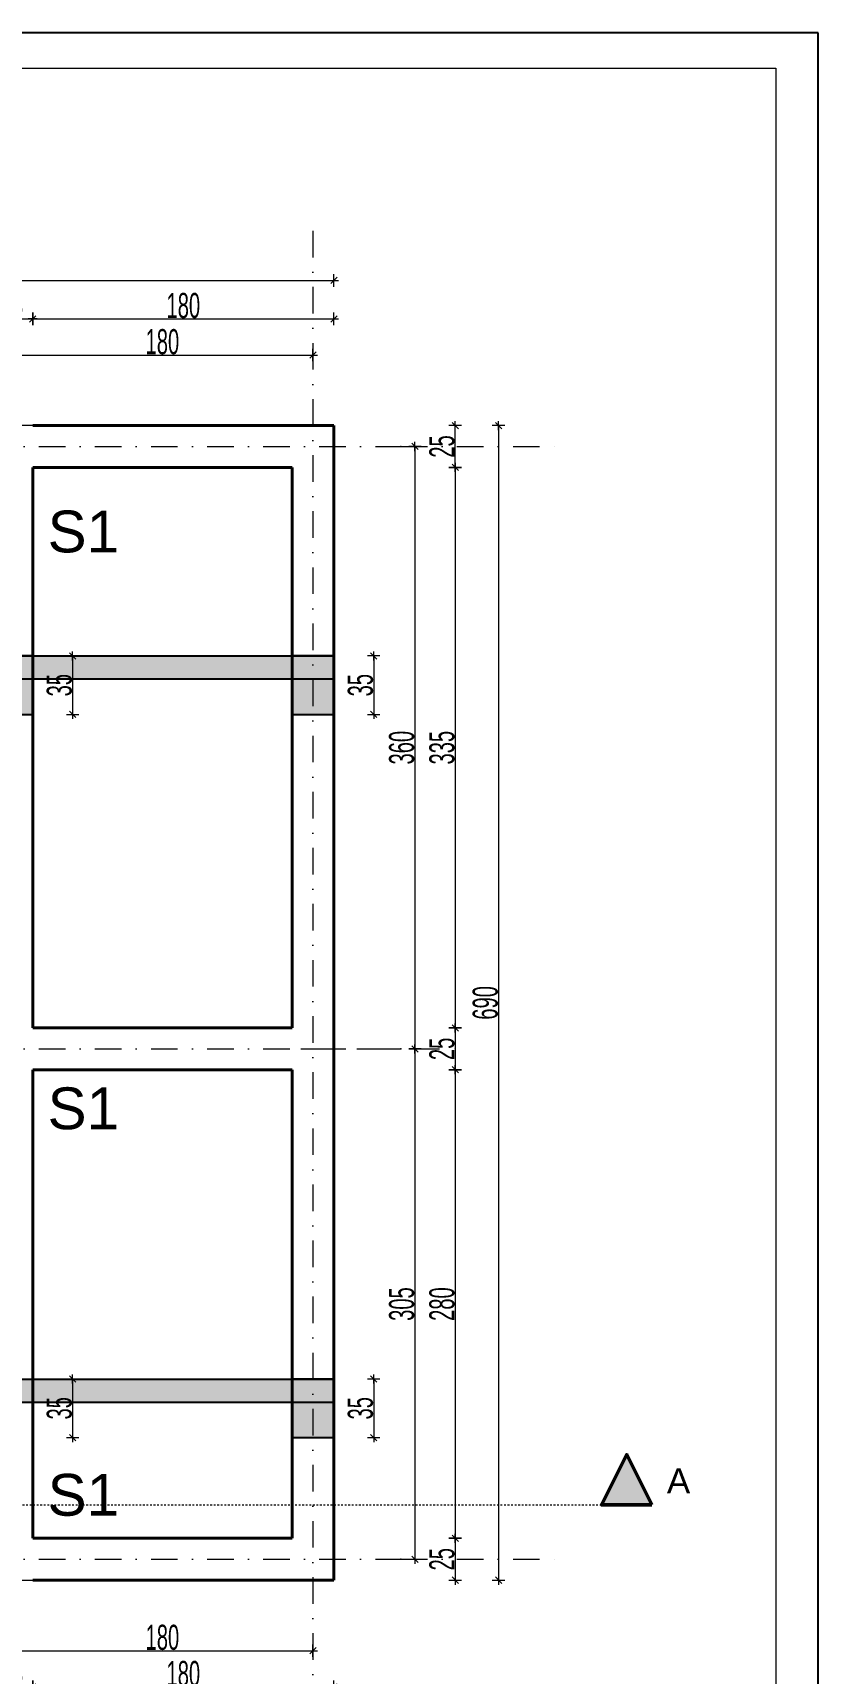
# Model space of a CAD drawing. Extents: x 1230 to 178568, y -18317 to 36108.
# Drawn here: x 122467 to 127162, y -13270 to -3467 of the extents above; entities that cross this region are included whole.
import ezdxf

# ---------------------------------------------------------------- set-up
doc = ezdxf.new("R2010")
doc.units = 0
doc.header["$LTSCALE"] = 5
doc.header["$MEASUREMENT"] = 0
for name, pattern in [('- Двойно прекъснати линии', [1093.611073, 529.166651, -211.666656, 141.111112, -211.666656]), ('- Прекъснати линия', [423.333333, 211.666667, -211.666667]), ('Dot & Dashed', [670.277762, 317.5, -176.388889, 0, -176.388874])]:
    doc.linetypes.add(name, pattern=pattern)
for name, color, linetype in [('1 _ Плочи - Основни.Structural - Bearing', 7, 'Continuous'), ('4 _ - Фрагмент - Чертежи.2D Elements', 7, 'Continuous'), ('6 _ - Конструктивни оси.Dimensioning', 7, 'Continuous'), ('7 _ - Основни елементи.2D Elements', 7, 'Continuous'), ('Marker - Section', 7, 'Continuous'), ('Structural - Bearing', 7, 'Continuous'), ('TEXT', 7, 'Continuous')]:
    doc.layers.add(name, color=color, linetype=linetype)
doc.layers.add('dimenzija', color=7, linetype='Continuous', lineweight=13)
doc.layers.add('OSKI', color=7, linetype='Continuous', lineweight=20, true_color=0x156a84)
doc.styles.add('GENERATED_STYLE_3', font='GOTHIC.TTF')
doc.styles.add('MACCSWISS', font='MCSWIS.TTF', dxfattribs={"height": 25})
doc.styles.add('PLATEIA', font='CGSAPPS.shx', dxfattribs={"width": 0.6})
doc.dimstyles.new('50', dxfattribs={"dimtxt": 150, "dimasz": 0.5, "dimexe": 0.18, "dimexo": 0.0625, "dimgap": 4, "dimtad": 1, "dimdec": 0, "dimlfac": 0.1, "dimzin": 12, "dimdsep": 46, "dimtxsty": 'PLATEIA', "dimblk": 'A$C321216CB', "dimcen": 0.09, "dimse1": 1, "dimse2": 1, "dimclrd": 256, "dimclrt": 256, "dimadec": 3, "dimazin": 0, "dimtfac": 1, "dimtdec": 0, "dimtix": 1, "dimtmove": 2, "dimatfit": 3, "dimldrblk": 'A$C321216CB', "dimfxl": 1, "dimtolj": 1, "dimtzin": 0, "dimlwd": -1, "dimarcsym": 0})

# ---------------------------------------------------------------- blocks, each defined once
blk = doc.blocks.new('A$C321216CB')
for p, q in [((-54, 0), (54, 0)), ((-38, -38), (38, 38)), ((0, -75), (0, 75))]:
    blk.add_line(p, q)
blk = doc.blocks.new('*D139')
at = {"layer": 'Defpoints', "color": 0, "ltscale": 50, "transparency": 16777216}
for p in [(122466.6, -5176.6), (122216.6, -5814.3), (122466.6, -5814.3)]:
    blk.add_point(p, dxfattribs=at)
at = {"layer": 'dimenzija', "ltscale": 50, "transparency": 16777216}
blk.add_line((122217.1, -5176.6), (122466.1, -5176.6), dxfattribs=at)
at = {"layer": 'dimenzija', "ltscale": 50, "transparency": 16777216, "xscale": 0.5, "yscale": 0.5, "zscale": 0.5, "rotation": 180}
blk.add_blockref('A$C321216CB', (122216.6, -5176.6), dxfattribs=at)
at = {"layer": 'dimenzija', "ltscale": 50, "transparency": 16777216, "xscale": 0.5, "yscale": 0.5, "zscale": 0.5}
blk.add_blockref('A$C321216CB', (122466.6, -5176.6), dxfattribs=at)
at = {"layer": 'dimenzija', "ltscale": 50, "transparency": 16777216, "insert": (122341.6, -5097.6), "char_height": 150, "attachment_point": 5, "style": 'PLATEIA'}
blk.add_mtext('\\A1;25', dxfattribs=at)
blk = doc.blocks.new('*D140')
at = {"layer": 'Defpoints', "color": 0, "ltscale": 50, "transparency": 16777216}
for p in [(124266.6, -4947.2), (109967.1, -5814.3), (124266.6, -5814.3)]:
    blk.add_point(p, dxfattribs=at)
at = {"layer": 'dimenzija', "ltscale": 50, "transparency": 16777216}
blk.add_line((109967.6, -4947.2), (124266.1, -4947.2), dxfattribs=at)
at = {"layer": 'dimenzija', "ltscale": 50, "transparency": 16777216, "xscale": 0.5, "yscale": 0.5, "zscale": 0.5, "rotation": 180}
blk.add_blockref('A$C321216CB', (109967.1, -4947.2), dxfattribs=at)
at = {"layer": 'dimenzija', "ltscale": 50, "transparency": 16777216, "xscale": 0.5, "yscale": 0.5, "zscale": 0.5}
blk.add_blockref('A$C321216CB', (124266.6, -4947.2), dxfattribs=at)
at = {"layer": 'dimenzija', "ltscale": 50, "transparency": 16777216, "insert": (117116.8, -4868.2), "char_height": 150, "attachment_point": 5, "style": 'PLATEIA'}
blk.add_mtext('\\A1;1430', dxfattribs=at)
blk = doc.blocks.new('*D150')
at = {"layer": 'Defpoints', "color": 0, "ltscale": 50, "transparency": 16777216}
for p in [(122216.6, -12714.3), (122466.6, -12714.3), (122466.6, -13352)]:
    blk.add_point(p, dxfattribs=at)
at = {"layer": 'dimenzija', "ltscale": 50, "transparency": 16777216}
blk.add_line((122217.1, -13352), (122466.1, -13352), dxfattribs=at)
at = {"layer": 'dimenzija', "ltscale": 50, "transparency": 16777216, "xscale": 0.5, "yscale": 0.5, "zscale": 0.5, "rotation": 180}
blk.add_blockref('A$C321216CB', (122216.6, -13352), dxfattribs=at)
at = {"layer": 'dimenzija', "ltscale": 50, "transparency": 16777216, "xscale": 0.5, "yscale": 0.5, "zscale": 0.5}
blk.add_blockref('A$C321216CB', (122466.6, -13352), dxfattribs=at)
at = {"layer": 'dimenzija', "ltscale": 50, "transparency": 16777216, "insert": (122341.6, -13273), "char_height": 150, "attachment_point": 5, "style": 'PLATEIA'}
blk.add_mtext('\\A1;25', dxfattribs=at)
blk = doc.blocks.new('*D151')
at = {"layer": 'Defpoints', "color": 0, "ltscale": 50, "transparency": 16777216}
for p in [(109966.6, -12589.3), (124266.6, -12714.3), (124266.6, -13581.5)]:
    blk.add_point(p, dxfattribs=at)
at = {"layer": 'dimenzija', "ltscale": 50, "transparency": 16777216}
blk.add_line((109967.1, -13581.5), (124266.1, -13581.5), dxfattribs=at)
at = {"layer": 'dimenzija', "ltscale": 50, "transparency": 16777216, "xscale": 0.5, "yscale": 0.5, "zscale": 0.5, "rotation": 180}
blk.add_blockref('A$C321216CB', (109966.6, -13581.5), dxfattribs=at)
at = {"layer": 'dimenzija', "ltscale": 50, "transparency": 16777216, "xscale": 0.5, "yscale": 0.5, "zscale": 0.5}
blk.add_blockref('A$C321216CB', (124266.6, -13581.5), dxfattribs=at)
at = {"layer": 'dimenzija', "ltscale": 50, "transparency": 16777216, "insert": (117116.6, -13502.5), "char_height": 150, "attachment_point": 5, "style": 'PLATEIA'}
blk.add_mtext('\\A1;1430', dxfattribs=at)
blk = doc.blocks.new('*D154')
at = {"layer": 'Defpoints', "color": 0, "ltscale": 50, "transparency": 16777216}
for p in [(122466.6, -7190.8), (122466.6, -7540.8), (122704.8, -7540.8)]:
    blk.add_point(p, dxfattribs=at)
at = {"layer": 'dimenzija', "ltscale": 50, "transparency": 16777216}
blk.add_line((122704.8, -7191.3), (122704.8, -7540.3), dxfattribs=at)
at = {"layer": 'dimenzija', "ltscale": 50, "transparency": 16777216, "xscale": 0.5, "yscale": 0.5, "zscale": 0.5}
for p, rotation in [((122704.8, -7190.8), 90), ((122704.8, -7540.8), 270)]:
    blk.add_blockref('A$C321216CB', p, dxfattribs=dict(at, rotation=rotation))
at = {"layer": 'dimenzija', "ltscale": 50, "transparency": 16777216, "insert": (122625.8, -7365.8), "char_height": 150, "attachment_point": 5, "rotation": 90, "style": 'PLATEIA'}
blk.add_mtext('\\A1;35', dxfattribs=at)
blk = doc.blocks.new('*D158')
at = {"layer": 'Defpoints', "color": 0, "ltscale": 50, "transparency": 16777216}
for p in [(122466.6, -11512.2), (122466.6, -11862.2), (122704.8, -11862.2)]:
    blk.add_point(p, dxfattribs=at)
at = {"layer": 'dimenzija', "ltscale": 50, "transparency": 16777216}
blk.add_line((122704.8, -11512.7), (122704.8, -11861.7), dxfattribs=at)
at = {"layer": 'dimenzija', "ltscale": 50, "transparency": 16777216, "xscale": 0.5, "yscale": 0.5, "zscale": 0.5}
for p, rotation in [((122704.8, -11512.2), 90), ((122704.8, -11862.2), 270)]:
    blk.add_blockref('A$C321216CB', p, dxfattribs=dict(at, rotation=rotation))
at = {"layer": 'dimenzija', "ltscale": 50, "transparency": 16777216, "insert": (122625.8, -11687.2), "char_height": 150, "attachment_point": 5, "rotation": 90, "style": 'PLATEIA'}
blk.add_mtext('\\A1;35', dxfattribs=at)
blk = doc.blocks.new('*D180')
at = {"layer": 'Defpoints', "color": 0, "ltscale": 50, "transparency": 16777216}
for p in [(124266.6, -5176.6), (122466.6, -5814.3), (124266.6, -5814.3)]:
    blk.add_point(p, dxfattribs=at)
at = {"layer": 'dimenzija', "ltscale": 50, "transparency": 16777216}
blk.add_line((122467.1, -5176.6), (124266.1, -5176.6), dxfattribs=at)
at = {"layer": 'dimenzija', "ltscale": 50, "transparency": 16777216, "xscale": 0.5, "yscale": 0.5, "zscale": 0.5, "rotation": 180}
blk.add_blockref('A$C321216CB', (122466.6, -5176.6), dxfattribs=at)
at = {"layer": 'dimenzija', "ltscale": 50, "transparency": 16777216, "xscale": 0.5, "yscale": 0.5, "zscale": 0.5}
blk.add_blockref('A$C321216CB', (124266.6, -5176.6), dxfattribs=at)
at = {"layer": 'dimenzija', "ltscale": 50, "transparency": 16777216, "insert": (123366.6, -5097.6), "char_height": 150, "attachment_point": 5, "style": 'PLATEIA'}
blk.add_mtext('\\A1;180', dxfattribs=at)
blk = doc.blocks.new('*D181')
at = {"layer": 'Defpoints', "color": 0, "ltscale": 50, "transparency": 16777216}
for p in [(122466.6, -12714.3), (124266.6, -12714.3), (124266.6, -13352)]:
    blk.add_point(p, dxfattribs=at)
at = {"layer": 'dimenzija', "ltscale": 50, "transparency": 16777216}
blk.add_line((122467.1, -13352), (124266.1, -13352), dxfattribs=at)
at = {"layer": 'dimenzija', "ltscale": 50, "transparency": 16777216, "xscale": 0.5, "yscale": 0.5, "zscale": 0.5, "rotation": 180}
blk.add_blockref('A$C321216CB', (122466.6, -13352), dxfattribs=at)
at = {"layer": 'dimenzija', "ltscale": 50, "transparency": 16777216, "xscale": 0.5, "yscale": 0.5, "zscale": 0.5}
blk.add_blockref('A$C321216CB', (124266.6, -13352), dxfattribs=at)
at = {"layer": 'dimenzija', "ltscale": 50, "transparency": 16777216, "insert": (123366.6, -13273), "char_height": 150, "attachment_point": 5, "style": 'PLATEIA'}
blk.add_mtext('\\A1;180', dxfattribs=at)
blk = doc.blocks.new('*D159')
at = {"layer": 'Defpoints', "color": 0, "ltscale": 50, "transparency": 16777216}
for p in [(124992, -5939.3), (124751.3, -9539.3), (124992, -9539.3)]:
    blk.add_point(p, dxfattribs=at)
at = {"layer": 'dimenzija', "ltscale": 50, "transparency": 16777216}
blk.add_line((124751.3, -5939.8), (124751.3, -9538.8), dxfattribs=at)
at = {"layer": 'dimenzija', "ltscale": 50, "transparency": 16777216, "xscale": 0.5, "yscale": 0.5, "zscale": 0.5}
for p, rotation in [((124751.3, -5939.3), 90), ((124751.3, -9539.3), 270)]:
    blk.add_blockref('A$C321216CB', p, dxfattribs=dict(at, rotation=rotation))
at = {"layer": 'dimenzija', "ltscale": 50, "transparency": 16777216, "insert": (124672.3, -7739.3), "char_height": 150, "attachment_point": 5, "rotation": 90, "style": 'PLATEIA'}
blk.add_mtext('\\A1;360', dxfattribs=at)
blk = doc.blocks.new('*D160')
at = {"layer": 'Defpoints', "color": 0, "ltscale": 50, "transparency": 16777216}
for p in [(124266.6, -6064.3), (124266.6, -9414.3), (124992, -9414.3)]:
    blk.add_point(p, dxfattribs=at)
at = {"layer": 'dimenzija', "ltscale": 50, "transparency": 16777216}
blk.add_line((124992, -6064.8), (124992, -9413.8), dxfattribs=at)
at = {"layer": 'dimenzija', "ltscale": 50, "transparency": 16777216, "xscale": 0.5, "yscale": 0.5, "zscale": 0.5}
for p, rotation in [((124992, -6064.3), 90), ((124992, -9414.3), 270)]:
    blk.add_blockref('A$C321216CB', p, dxfattribs=dict(at, rotation=rotation))
at = {"layer": 'dimenzija', "ltscale": 50, "transparency": 16777216, "insert": (124913, -7739.3), "char_height": 150, "attachment_point": 5, "rotation": 90, "style": 'PLATEIA'}
blk.add_mtext('\\A1;335', dxfattribs=at)
blk = doc.blocks.new('*D161')
at = {"layer": 'Defpoints', "color": 0, "ltscale": 50, "transparency": 16777216}
for p in [(124266.6, -9414.3), (124266.6, -9664.3), (124992, -9664.3)]:
    blk.add_point(p, dxfattribs=at)
at = {"layer": 'dimenzija', "ltscale": 50, "transparency": 16777216}
blk.add_line((124992, -9414.8), (124992, -9663.8), dxfattribs=at)
at = {"layer": 'dimenzija', "ltscale": 50, "transparency": 16777216, "xscale": 0.5, "yscale": 0.5, "zscale": 0.5}
for p, rotation in [((124992, -9414.3), 90), ((124992, -9664.3), 270)]:
    blk.add_blockref('A$C321216CB', p, dxfattribs=dict(at, rotation=rotation))
at = {"layer": 'dimenzija', "ltscale": 50, "transparency": 16777216, "insert": (124913, -9539.3), "char_height": 150, "attachment_point": 5, "rotation": 90, "style": 'PLATEIA'}
blk.add_mtext('\\A1;25', dxfattribs=at)
blk = doc.blocks.new('*D162')
at = {"layer": 'Defpoints', "color": 0, "ltscale": 50, "transparency": 16777216}
for p in [(124266.6, -9664.3), (124266.6, -12464.3), (124992, -12464.3)]:
    blk.add_point(p, dxfattribs=at)
at = {"layer": 'dimenzija', "ltscale": 50, "transparency": 16777216}
blk.add_line((124992, -9664.8), (124992, -12463.8), dxfattribs=at)
at = {"layer": 'dimenzija', "ltscale": 50, "transparency": 16777216, "xscale": 0.5, "yscale": 0.5, "zscale": 0.5}
for p, rotation in [((124992, -9664.3), 90), ((124992, -12464.3), 270)]:
    blk.add_blockref('A$C321216CB', p, dxfattribs=dict(at, rotation=rotation))
at = {"layer": 'dimenzija', "ltscale": 50, "transparency": 16777216, "insert": (124913, -11064.3), "char_height": 150, "attachment_point": 5, "rotation": 90, "style": 'PLATEIA'}
blk.add_mtext('\\A1;280', dxfattribs=at)
blk = doc.blocks.new('*D163')
at = {"layer": 'Defpoints', "color": 0, "ltscale": 50, "transparency": 16777216}
for p in [(124266.6, -12464.3), (124266.6, -12714.3), (124992, -12714.3)]:
    blk.add_point(p, dxfattribs=at)
at = {"layer": 'dimenzija', "ltscale": 50, "transparency": 16777216}
blk.add_line((124992, -12464.8), (124992, -12713.8), dxfattribs=at)
at = {"layer": 'dimenzija', "ltscale": 50, "transparency": 16777216, "xscale": 0.5, "yscale": 0.5, "zscale": 0.5}
for p, rotation in [((124992, -12464.3), 90), ((124992, -12714.3), 270)]:
    blk.add_blockref('A$C321216CB', p, dxfattribs=dict(at, rotation=rotation))
at = {"layer": 'dimenzija', "ltscale": 50, "transparency": 16777216, "insert": (124913, -12589.3), "char_height": 150, "attachment_point": 5, "rotation": 90, "style": 'PLATEIA'}
blk.add_mtext('\\A1;25', dxfattribs=at)
blk = doc.blocks.new('*D164')
at = {"layer": 'Defpoints', "color": 0, "ltscale": 50, "transparency": 16777216}
for p in [(124266.6, -5814.3), (124266.6, -12714.3), (125251.3, -12714.3)]:
    blk.add_point(p, dxfattribs=at)
at = {"layer": 'dimenzija', "ltscale": 50, "transparency": 16777216}
blk.add_line((125251.3, -5814.8), (125251.3, -12713.8), dxfattribs=at)
at = {"layer": 'dimenzija', "ltscale": 50, "transparency": 16777216, "xscale": 0.5, "yscale": 0.5, "zscale": 0.5}
for p, rotation in [((125251.3, -5814.3), 90), ((125251.3, -12714.3), 270)]:
    blk.add_blockref('A$C321216CB', p, dxfattribs=dict(at, rotation=rotation))
at = {"layer": 'dimenzija', "ltscale": 50, "transparency": 16777216, "insert": (125172.3, -9264.3), "char_height": 150, "attachment_point": 5, "rotation": 90, "style": 'PLATEIA'}
blk.add_mtext('\\A1;690', dxfattribs=at)
blk = doc.blocks.new('*D165')
at = {"layer": 'Defpoints', "color": 0, "ltscale": 50, "transparency": 16777216}
for p in [(124992, -9539.3), (124513.4, -12589.3), (124751.3, -12589.3)]:
    blk.add_point(p, dxfattribs=at)
at = {"layer": 'dimenzija', "ltscale": 50, "transparency": 16777216}
blk.add_line((124751.3, -9539.8), (124751.3, -12588.8), dxfattribs=at)
at = {"layer": 'dimenzija', "ltscale": 50, "transparency": 16777216, "xscale": 0.5, "yscale": 0.5, "zscale": 0.5}
for p, rotation in [((124751.3, -9539.3), 90), ((124751.3, -12589.3), 270)]:
    blk.add_blockref('A$C321216CB', p, dxfattribs=dict(at, rotation=rotation))
at = {"layer": 'dimenzija', "ltscale": 50, "transparency": 16777216, "insert": (124672.3, -11064.3), "char_height": 150, "attachment_point": 5, "rotation": 90, "style": 'PLATEIA'}
blk.add_mtext('\\A1;305', dxfattribs=at)
blk = doc.blocks.new('*D182')
at = {"layer": 'Defpoints', "color": 0, "ltscale": 50, "transparency": 16777216}
for p in [(124106.6, -5814.3), (124992, -5814.3), (124266.6, -6064.3)]:
    blk.add_point(p, dxfattribs=at)
at = {"layer": 'dimenzija', "ltscale": 50, "transparency": 16777216}
blk.add_line((124992, -6063.8), (124992, -5814.8), dxfattribs=at)
at = {"layer": 'dimenzija', "ltscale": 50, "transparency": 16777216, "xscale": 0.5, "yscale": 0.5, "zscale": 0.5}
for p, rotation in [((124992, -5814.3), 90), ((124992, -6064.3), 270)]:
    blk.add_blockref('A$C321216CB', p, dxfattribs=dict(at, rotation=rotation))
at = {"layer": 'dimenzija', "ltscale": 50, "transparency": 16777216, "insert": (124913, -5939.3), "char_height": 150, "attachment_point": 5, "rotation": 90, "style": 'PLATEIA'}
blk.add_mtext('\\A1;25', dxfattribs=at)
blk = doc.blocks.new('*D183')
at = {"layer": 'Defpoints', "color": 0, "ltscale": 50, "transparency": 16777216}
for p in [(124141.2, -5392.9), (124141.2, -5620.7), (122341.6, -5814.3)]:
    blk.add_point(p, dxfattribs=at)
at = {"layer": 'dimenzija', "ltscale": 50, "transparency": 16777216}
blk.add_line((122342.1, -5392.9), (124140.7, -5392.9), dxfattribs=at)
at = {"layer": 'dimenzija', "ltscale": 50, "transparency": 16777216, "xscale": 0.5, "yscale": 0.5, "zscale": 0.5, "rotation": 180}
blk.add_blockref('A$C321216CB', (122341.6, -5392.9), dxfattribs=at)
at = {"layer": 'dimenzija', "ltscale": 50, "transparency": 16777216, "xscale": 0.5, "yscale": 0.5, "zscale": 0.5}
blk.add_blockref('A$C321216CB', (124141.2, -5392.9), dxfattribs=at)
at = {"layer": 'dimenzija', "ltscale": 50, "transparency": 16777216, "insert": (123241.4, -5313.9), "char_height": 150, "attachment_point": 5, "style": 'PLATEIA'}
blk.add_mtext('\\A1;180', dxfattribs=at)
blk = doc.blocks.new('*D184')
at = {"layer": 'Defpoints', "color": 0, "ltscale": 50, "transparency": 16777216}
for p in [(122341.6, -12714.3), (124141.2, -12850.2), (124141.2, -13135.8)]:
    blk.add_point(p, dxfattribs=at)
at = {"layer": 'dimenzija', "ltscale": 50, "transparency": 16777216}
blk.add_line((122342.1, -13135.8), (124140.7, -13135.8), dxfattribs=at)
at = {"layer": 'dimenzija', "ltscale": 50, "transparency": 16777216, "xscale": 0.5, "yscale": 0.5, "zscale": 0.5, "rotation": 180}
blk.add_blockref('A$C321216CB', (122341.6, -13135.8), dxfattribs=at)
at = {"layer": 'dimenzija', "ltscale": 50, "transparency": 16777216, "xscale": 0.5, "yscale": 0.5, "zscale": 0.5}
blk.add_blockref('A$C321216CB', (124141.2, -13135.8), dxfattribs=at)
at = {"layer": 'dimenzija', "ltscale": 50, "transparency": 16777216, "insert": (123241.4, -13056.8), "char_height": 150, "attachment_point": 5, "style": 'PLATEIA'}
blk.add_mtext('\\A1;180', dxfattribs=at)
blk = doc.blocks.new('*D212')
at = {"layer": 'Defpoints', "color": 0, "ltscale": 50, "transparency": 16777216}
for p in [(124266.6, -7190.8), (124266.6, -7540.8), (124504.8, -7540.8)]:
    blk.add_point(p, dxfattribs=at)
at = {"layer": 'dimenzija', "ltscale": 50, "transparency": 16777216}
blk.add_line((124504.8, -7191.3), (124504.8, -7540.3), dxfattribs=at)
at = {"layer": 'dimenzija', "ltscale": 50, "transparency": 16777216, "xscale": 0.5, "yscale": 0.5, "zscale": 0.5}
for p, rotation in [((124504.8, -7190.8), 90), ((124504.8, -7540.8), 270)]:
    blk.add_blockref('A$C321216CB', p, dxfattribs=dict(at, rotation=rotation))
at = {"layer": 'dimenzija', "ltscale": 50, "transparency": 16777216, "insert": (124425.8, -7365.8), "char_height": 150, "attachment_point": 5, "rotation": 90, "style": 'PLATEIA'}
blk.add_mtext('\\A1;35', dxfattribs=at)
blk = doc.blocks.new('*D213')
at = {"layer": 'Defpoints', "color": 0, "ltscale": 50, "transparency": 16777216}
for p in [(124266.6, -11512.2), (124266.6, -11862.2), (124504.8, -11862.2)]:
    blk.add_point(p, dxfattribs=at)
at = {"layer": 'dimenzija', "ltscale": 50, "transparency": 16777216}
blk.add_line((124504.8, -11512.7), (124504.8, -11861.7), dxfattribs=at)
at = {"layer": 'dimenzija', "ltscale": 50, "transparency": 16777216, "xscale": 0.5, "yscale": 0.5, "zscale": 0.5}
for p, rotation in [((124504.8, -11512.2), 90), ((124504.8, -11862.2), 270)]:
    blk.add_blockref('A$C321216CB', p, dxfattribs=dict(at, rotation=rotation))
at = {"layer": 'dimenzija', "ltscale": 50, "transparency": 16777216, "insert": (124425.8, -11687.2), "char_height": 150, "attachment_point": 5, "rotation": 90, "style": 'PLATEIA'}
blk.add_mtext('\\A1;35', dxfattribs=at)

msp = doc.modelspace()

# ---------------------------------------------------------------- hatches: boundary and pattern name
at = {"true_color": 0x0000bd}
h = msp.add_hatch(color=172, dxfattribs=at)
h.dxf.hatch_style = 1
h.paths.add_polyline_path([(118666.6, -7330.8), (118392.1, -7330.8)], flags=16)
h.paths.add_polyline_path([(118666.6, -7330.8), (118392.1, -7330.8)], flags=17)
h.paths.add_polyline_path([(124266.6, -7330.8), (124266.6, -7190.8), (109966.6, -7190.8), (109966.6, -7330.8)])
h = msp.add_hatch(color=172, dxfattribs=at)
h.dxf.hatch_style = 1
h.paths.add_polyline_path([(122216.6, -7540.8), (122341.6, -7540.8), (122341.6, -7190.8), (122216.6, -7190.8)])
h.paths.add_polyline_path([(122466.6, -7190.8), (122341.6, -7190.8), (122341.6, -7540.8), (122466.6, -7540.8)])
h = msp.add_hatch(color=172, dxfattribs=at)
h.dxf.hatch_style = 1
h.paths.add_polyline_path([(124016.6, -7540.8), (124141.6, -7540.8), (124141.6, -7190.8), (124016.6, -7190.8)])
h.paths.add_polyline_path([(124266.6, -7190.8), (124141.6, -7190.8), (124141.6, -7540.8), (124266.6, -7540.8)])
h = msp.add_hatch(color=172, dxfattribs=at)
h.dxf.hatch_style = 1
h.paths.add_polyline_path([(118666.6, -11652.2), (118392.1, -11652.2)], flags=16)
h.paths.add_polyline_path([(118666.6, -11652.2), (118392.1, -11652.2)], flags=17)
h.paths.add_polyline_path([(124266.6, -11652.2), (124266.6, -11512.2), (109966.6, -11512.2), (109966.6, -11652.2)])
h = msp.add_hatch(color=172, dxfattribs=at)
h.dxf.hatch_style = 1
h.paths.add_polyline_path([(124016.6, -11862.2), (124141.6, -11862.2), (124141.6, -11512.2), (124016.6, -11512.2)])
h.paths.add_polyline_path([(124266.6, -11512.2), (124141.6, -11512.2), (124141.6, -11862.2), (124266.6, -11862.2)])
at = {"layer": 'Marker - Section', "linetype": 'Continuous', "lineweight": 50}
msp.add_hatch(color=256, dxfattribs=at).paths.add_polyline_path([(126167.5, -12264.3), (126017.5, -11964.3), (125867.5, -12264.3)])

# ---------------------------------------------------------------- linework, layer by layer
at = {"color": 172, "true_color": 0x0000bd}
for points in [[(109966.6, -7330.8), (109966.6, -7190.8), (124266.6, -7190.8), (124266.6, -7330.8)], [(122216.6, -7190.8), (122216.6, -7540.8), (122466.6, -7540.8), (122466.6, -7190.8)], [(124016.6, -7190.8), (124016.6, -7540.8), (124266.6, -7540.8), (124266.6, -7190.8)], [(109966.6, -11652.2), (109966.6, -11512.2), (124266.6, -11512.2), (124266.6, -11652.2)], [(124016.6, -11512.2), (124016.6, -11862.2), (124266.6, -11862.2), (124266.6, -11512.2)]]:
    msp.add_lwpolyline(points, close=True, dxfattribs=at)
at = {"layer": '1 _ Плочи - Основни.Structural - Bearing', "linetype": 'Continuous', "lineweight": 20, "ltscale": 0.01, "flags": 128}
msp.add_lwpolyline([(122466.6, -12714.3), (124266.6, -12714.3), (124266.6, -5814.3), (122466.6, -5814.3), (110466.6, -5814.3), (110466.6, -12714.3)], close=True, dxfattribs=at)
at = {"layer": '4 _ - Фрагмент - Чертежи.2D Elements', "linetype": 'Continuous', "lineweight": 25, "ltscale": 0.01}
for points in [[(106162.3, -18317.1), (127162.3, -18317.1), (127162.3, -3467.1)], [(127162.3, -3467.1), (106162.3, -3467.1)]]:
    msp.add_lwpolyline(points, dxfattribs=at)
at = {"layer": '6 _ - Конструктивни оси.Dimensioning', "linetype": '- Двойно прекъснати линии', "lineweight": 13, "ltscale": 0.01}
for p in [(124667.3, -5939.3), (124667.3, -5939.3), (124751.3, -5939.3), (124751.3, -5939.3), (124667.3, -9539.3), (124667.3, -9539.3), (124751.3, -9539.3), (124751.3, -9539.3), (124667.3, -12589.3), (124667.3, -12589.3), (124751.3, -12589.3), (124751.3, -12589.3)]:
    msp.add_point(p, dxfattribs=at)
at = {"layer": '7 _ - Основни елементи.2D Elements', "linetype": 'Continuous', "lineweight": 20, "ltscale": 0.2, "flags": 128}
msp.add_lwpolyline([(107412.3, -3679), (126909.6, -3679), (126909.6, -18101.5), (107412.3, -18101.5)], close=True, dxfattribs=at)
at = {"layer": 'Marker - Section', "linetype": '- Прекъснати линия', "lineweight": 20, "ltscale": 0.01}
msp.add_line((107991.1, -12264.3), (125867.5, -12264.3), dxfattribs=at)
at = {"layer": 'Marker - Section', "linetype": 'Continuous', "lineweight": 50, "ltscale": 0.01, "flags": 128}
msp.add_lwpolyline([(126167.5, -12264.3), (125867.5, -12264.3), (126017.5, -11964.3)], close=True, dxfattribs=at)
at = {"layer": 'OSKI', "linetype": 'Dot & Dashed', "ltscale": 0.1}
for p, q in [((124141.2, -4650.5), (124141.2, -14038.6)), ((109428.9, -5939.3), (124667.3, -5939.3)), ((124667.3, -5939.3), (125667.3, -5939.3)), ((109428.9, -9539.3), (124667.3, -9539.3)), ((124068.6, -9539.3), (125068.6, -9539.3)), ((109428.9, -12589.3), (124667.3, -12589.3)), ((124667.3, -12589.3), (125667.3, -12589.3))]:
    msp.add_line(p, q, dxfattribs=at)
at = {"layer": 'Structural - Bearing', "linetype": 'Continuous', "lineweight": 40, "ltscale": 0.01}
for p, q in [((124266.6, -5814.3), (124266.6, -6064.3)), ((124266.6, -9414.3), (124266.6, -9664.3)), ((124266.6, -12464.3), (124266.6, -12714.3))]:
    msp.add_line(p, q, dxfattribs=at)
at = {"layer": 'Structural - Bearing', "linetype": 'Continuous', "lineweight": 20, "ltscale": 0.01, "flags": 128}
for points in [[(124106.6, -5814.3), (122466.6, -5814.3)], [(124266.6, -5814.3), (124106.6, -5814.3)], [(124266.6, -12714.3), (124266.6, -5814.3)], [(122466.6, -12714.3), (124106.6, -12714.3)], [(124266.6, -12714.3), (124106.6, -12714.3)]]:
    msp.add_lwpolyline(points, dxfattribs=at)
at = {"layer": 'Structural - Bearing', "linetype": 'Continuous', "lineweight": 40, "ltscale": 0.01, "flags": 128}
for points in [[(124266.6, -5814.3), (122466.6, -5814.3)], [(122466.6, -7502.9), (122466.6, -6064.3)], [(122466.6, -6064.3), (124016.6, -6064.3)], [(124016.6, -9414.3), (124016.6, -6064.3)], [(124266.6, -9414.3), (124266.6, -6064.3)], [(122466.6, -9414.3), (122466.6, -6735.5)], [(124016.6, -9414.3), (122466.6, -9414.3)], [(122466.6, -12464.3), (122466.6, -9664.3)], [(122466.6, -9664.3), (124016.6, -9664.3)], [(124016.6, -12464.3), (124016.6, -9664.3)], [(124266.6, -12464.3), (124266.6, -9664.3)], [(122466.6, -12464.3), (122466.6, -10024.3)], [(124016.6, -12464.3), (122466.6, -12464.3)], [(122466.6, -12714.3), (124266.6, -12714.3)]]:
    msp.add_lwpolyline(points, dxfattribs=at)

# ---------------------------------------------------------------- texts
at = {"layer": 'Marker - Section', "linetype": 'Continuous', "lineweight": 50, "insert": (126257.5, -12195.7), "char_height": 150, "attachment_point": 7, "style": 'GENERATED_STYLE_3'}
msp.add_mtext('\\A1;{\\pql;\\pt0;\\fArial|b0|i0|c0|p34;А}', dxfattribs=at)
at = {"layer": 'TEXT', "color": 1, "char_height": 250, "width": 187.5, "attachment_point": 1, "style": 'MACCSWISS'}
for insert in [(122555.3, -6322.2), (122555.3, -9769.5), (122555.3, -12079.1)]:
    msp.add_mtext('\\pxt0;{\\fArial|b0|i0|c0|p34;S1}', dxfattribs=dict(at, insert=insert))

# ---------------------------------------------------------------- dimensions: what is measured, and where the dimension line sits
at = {"layer": 'dimenzija', "ltscale": 50}
for base, p1, p2, picture, middle in [((124266.6, -4947.2), (109967.1, -5814.3), (124266.6, -5814.3), '*D140', (117116.8, -4868.2)), ((122466.6, -5176.6), (122216.6, -5814.3), (122466.6, -5814.3), '*D139', (122341.6, -5097.6)), ((124266.6, -5176.6), (122466.6, -5814.3), (124266.6, -5814.3), '*D180', (123366.6, -5097.6)), ((124141.2, -5392.9), (122341.6, -5814.3), (124141.2, -5620.7), '*D183', (123241.4, -5313.9)), ((124266.6, -13581.5), (109966.6, -12589.3), (124266.6, -12714.3), '*D151', (117116.6, -13502.5)), ((122466.6, -13352), (122216.6, -12714.3), (122466.6, -12714.3), '*D150', (122341.6, -13273)), ((124141.2, -13135.8), (122341.6, -12714.3), (124141.2, -12850.2), '*D184', (123241.4, -13056.8)), ((124266.6, -13352), (122466.6, -12714.3), (124266.6, -12714.3), '*D181', (123366.6, -13273))]:
    dim = msp.add_linear_dim(base=base, p1=p1, p2=p2, dimstyle='50', dxfattribs=at)
    dim.commit()
    dim.dimension.update_dxf_attribs({"geometry": picture, "text_midpoint": middle})
for base, p1, p2, angle, picture, middle in [((124992, -5814.3), (124266.6, -6064.3), (124106.6, -5814.3), 90, '*D182', (124913, -5939.3)), ((125251.3, -12714.3), (124266.6, -5814.3), (124266.6, -12714.3), 90, '*D164', (125172.3, -9264.3)), ((124751.3, -9539.3), (124992, -5939.3), (124992, -9539.3), 90, '*D159', (124672.3, -7739.3)), ((124992, -9414.3), (124266.6, -6064.3), (124266.6, -9414.3), 90, '*D160', (124913, -7739.3)), ((122704.8, -7540.8), (122466.6, -7190.8), (122466.6, -7540.8), 270, '*D154', (122625.8, -7365.8)), ((124504.8, -7540.8), (124266.6, -7190.8), (124266.6, -7540.8), 270, '*D212', (124425.8, -7365.8)), ((124992, -9664.3), (124266.6, -9414.3), (124266.6, -9664.3), 90, '*D161', (124913, -9539.3)), ((124751.3, -12589.3), (124992, -9539.3), (124513.4, -12589.3), 90, '*D165', (124672.3, -11064.3)), ((124992, -12464.3), (124266.6, -9664.3), (124266.6, -12464.3), 90, '*D162', (124913, -11064.3)), ((122704.8, -11862.2), (122466.6, -11512.2), (122466.6, -11862.2), 270, '*D158', (122625.8, -11687.2)), ((124504.8, -11862.2), (124266.6, -11512.2), (124266.6, -11862.2), 270, '*D213', (124425.8, -11687.2)), ((124992, -12714.3), (124266.6, -12464.3), (124266.6, -12714.3), 90, '*D163', (124913, -12589.3))]:
    dim = msp.add_linear_dim(base=base, p1=p1, p2=p2, angle=angle, dimstyle='50', dxfattribs=at)
    dim.commit()
    dim.dimension.update_dxf_attribs({"geometry": picture, "text_midpoint": middle})

doc.saveas('drawing.dxf')
